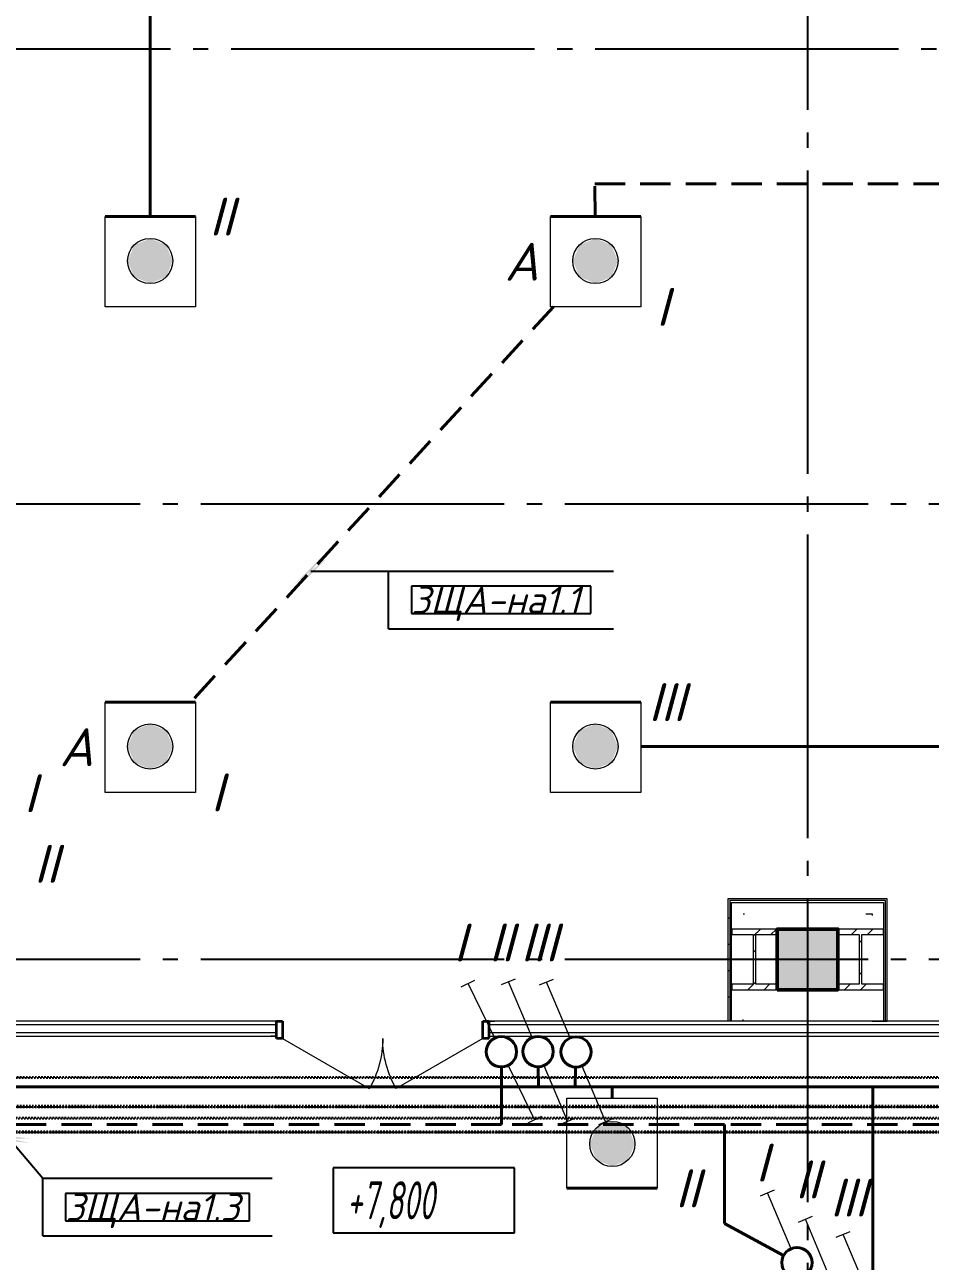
# Model space of a CAD drawing. Header units: millimetres. Extents: x 0 to 1286, y 0 to 420.
# Drawn here: x 346.6 to 406.3, y 259.7 to 341.2 of the extents above; entities that cross this region are included whole.
import ezdxf

# ---------------------------------------------------------------- set-up
doc = ezdxf.new("R2010")
doc.units = ezdxf.units.MM
for name, pattern in [('JIS_02_2.0', [3, 2, -1]), ('ГОСТ 2.303 5', [24, 20, -1.5, 1, -1.5]), ('СПКБ-0000-000-АР#003$0$Achse', [2300, 0, -800, 1500, 0])]:
    doc.linetypes.add(name, pattern=pattern)
for name, color, linetype in [('Viewport1ForCustomObjects_0', 7, 'Continuous'), ('Viewport2ForCustomObjects_0', 7, 'Continuous'), ('Номер помещения', 7, 'Continuous'), ('СПКБ-0000-000-АР#003$0$Двери ArchiCAD', 7, 'Continuous'), ('СПКБ-0000-000-АР#003$0$Колонны новые', 7, 'Continuous'), ('СПКБ-0000-000-АР#003$0$Колонны существующие', 7, 'Continuous'), ('СПКБ-0000-000-АР#003$0$Стены', 7, 'Continuous'), ('Строительные оси', 7, 'Continuous'), ('ЭМ_ЛОТКИ', 3, 'JIS_02_2.0'), ('ЭО_АВАРИЙНОЕ ОСВЕЩЕНИЕ', 7, 'Continuous'), ('ЭО_РАБОЧЕЕ ОСВЕЩЕНИЕ', 7, 'Continuous')]:
    doc.layers.add(name, color=color, linetype=linetype)
for name, color, linetype, lineweight, true_color in [('СПКБ-0000-000-АР#003$0$Двери ArchiCAD_Ном._пера__161', 7, 'Continuous', 13, 0xe11606), ('СПКБ-0000-000-АР#003$0$Двери ArchiCAD_Ном._пера__23', 7, 'Continuous', 35, 0xff6600), ('СПКБ-0000-000-АР#003$0$Двери ArchiCAD_Ном._пера__3', 7, 'Continuous', 18, 0xff6600), ('СПКБ-0000-000-АР#003$0$Колонны новые_Ном._пера__108', 7, 'Continuous', 13, 0xfd8379), ('СПКБ-0000-000-АР#003$0$Колонны существующие_Ном._пера__102', 7, 'Continuous', 13, 0xcccccc), ('СПКБ-0000-000-АР#003$0$Стены_Ном._пера__161', 7, 'Continuous', 13, 0xe11606), ('СПКБ-0000-000-АР#003$0$Стены_Ном._пера__68', 7, 'Continuous', 20, 0xfd4435)]:
    doc.layers.add(name, color=color, linetype=linetype, lineweight=lineweight, true_color=true_color)
for name, color, linetype, lineweight in [('СПКБ-0000-000-АР#003$0$Колонны новые_Ном._пера__20', 1, 'Continuous', 20), ('СПКБ-0000-000-АР#003$0$Колонны существующие_Ном._пера__141', 7, 'Continuous', 50), ('СПКБ-0000-000-АР#003$0$Стены_Ном._пера__1', 7, 'Continuous', 13), ('СПКБ-0000-000-АР#003$0$Стены_Ном._пера__20', 1, 'Continuous', 20)]:
    doc.layers.add(name, color=color, linetype=linetype, lineweight=lineweight)
doc.styles.add('2.5', font='isocpeui.ttf')
doc.styles.add('CustomTextStyle108', font='isocpeui.ttf', dxfattribs={"width": 0.987755, "height": 1.8})
doc.styles.add('CustomTextStyle27', font='isocpeui.ttf', dxfattribs={"width": 0.601807, "height": 2.5})
doc.styles.add('CustomTextStyle73', font='isocpeui.ttf', dxfattribs={"width": 0.987755, "height": 1.8})
pattern_1 = [(0, (0, 0), (0, 173.205), [0, -100]), (0, (50, 86.6), (0, 173.205), [0, -100])]
pattern_2 = [(0, (0, 0), (0, 75), [0, -75])]
pattern_3 = [(45, (0, 0), (-159.099, 159.099), []), (45, (-53.03, 53.03), (-159.099, 159.099), [])]

# ---------------------------------------------------------------- blocks, each defined once
blk = doc.blocks.new('*U558')
at = {"color": 0, "linetype": 'ByBlock', "lineweight": -2}
for p, q in [((-100, -31), (-100, -30633.8)), ((-100, -30633.8), (-100, -31)), ((-90, -30633.8), (-90, -31)), ((90, -31), (90, -30633.8)), ((100, -30633.8), (100, -31)), ((100, -30633.8), (100, -31))]:
    blk.add_line(p, q, dxfattribs=at)
blk = doc.blocks.new('*U559')
at = {"color": 0, "linetype": 'ByBlock', "lineweight": -2}
for p, q in [((-50, -31), (-50, -29893.5)), ((-50, -29893.5), (-50, -31)), ((-40, -29893.5), (-40, -31)), ((40, -31), (40, -29893.5)), ((50, -29893.5), (50, -31)), ((50, -29893.5), (50, -31))]:
    blk.add_line(p, q, dxfattribs=at)
blk = doc.blocks.new('*E601')
at = {"layer": 'Номер помещения', "color": 6, "linetype": 'Continuous'}
for p, q in [((41.109, 145.131), (29.171, 145.131)), ((29.171, 145.131), (29.171, 140.831)), ((41.109, 140.831), (41.109, 145.131)), ((29.171, 140.831), (41.109, 140.831))]:
    blk.add_line(p, q, dxfattribs=at)
at = {"layer": 'Строительные оси', "color": 3, "linetype": 'ГОСТ 2.303 5', "lineweight": 25}
for p, q in [((60.431, 258.857), (60.431, -45.143)), ((186.431, 218.857), (-283.756, 218.857)), ((280.431, 188.857), (-283.569, 188.857)), ((280.431, 158.857), (-283.569, 158.857))]:
    blk.add_line(p, q, dxfattribs=at)
at = {"layer": 'ЭО_АВАРИЙНОЕ ОСВЕЩЕНИЕ', "color": 1, "linetype": 'JIS_02_2.0', "lineweight": 40}
for p, q in [((46.426, 207.816), (46.408, 209.966)), ((46.408, 209.966), (134.459, 209.966)), ((43.676, 201.866), (19.783, 175.816)), ((40.25, 147.967), (7.682, 147.967)), ((54.965, 147.967), (40.25, 147.967)), ((99.366, 147.967), (54.965, 147.967))]:
    blk.add_line(p, q, dxfattribs=at)
at = {"layer": 'ЭО_АВАРИЙНОЕ ОСВЕЩЕНИЕ', "color": 1, "lineweight": 40}
for p, q in [((43.492, 207.816), (49.442, 207.816)), ((14.142, 175.816), (20.092, 175.816)), ((40.25, 147.967), (40.25, 151.77)), ((54.965, 141.456), (54.965, 147.967)), ((58.852, 139.347), (54.965, 141.456))]:
    blk.add_line(p, q, dxfattribs=at)
at = {"layer": 'ЭО_АВАРИЙНОЕ ОСВЕЩЕНИЕ', "color": 7, "lineweight": 0}
for p, q in [((43.492, 201.866), (43.492, 207.816)), ((49.442, 207.816), (49.442, 201.866)), ((49.442, 201.866), (43.492, 201.866)), ((14.142, 169.866), (14.142, 175.816)), ((20.092, 175.816), (20.092, 169.866)), ((20.092, 169.866), (14.142, 169.866)), ((37.608, 157.044), (38.506, 157.483)), ((39.812, 153.669), (38.057, 157.264)), ((40.689, 151.872), (42.444, 148.277)), ((42.893, 148.496), (41.994, 148.058)), ((57.326, 143.282), (58.248, 143.67)), ((59.342, 139.791), (57.787, 143.476))]:
    blk.add_line(p, q, dxfattribs=at)
for centre in [(46.45, 204.891), (17.1, 172.891)]:
    blk.add_circle(centre, 1.488, dxfattribs=at)
at = {"layer": 'ЭО_АВАРИЙНОЕ ОСВЕЩЕНИЕ', "color": 1, "lineweight": 40}
for centre in [(40.25, 152.77), (59.731, 138.87)]:
    blk.add_circle(centre, 1, dxfattribs=at)
at = {"layer": 'ЭО_АВАРИЙНОЕ ОСВЕЩЕНИЕ', "color": 1, "lineweight": 0}
for points in [[(46.45, 206.379), (45.398, 205.943), (47.502, 205.943)], [(45.398, 205.943), (44.963, 204.891), (47.938, 204.891)], [(45.398, 205.943), (47.502, 205.943), (47.938, 204.891)], [(44.963, 204.891), (45.398, 203.839), (47.502, 203.839)], [(44.963, 204.891), (47.938, 204.891), (47.502, 203.839)], [(45.398, 203.839), (47.502, 203.839), (46.45, 203.404)], [(16.048, 173.943), (15.612, 172.891), (18.587, 172.891)], [(17.1, 174.378), (16.048, 173.943), (18.152, 173.943)], [(16.048, 173.943), (18.152, 173.943), (18.587, 172.891)], [(15.612, 172.891), (16.048, 171.839), (18.152, 171.839)], [(15.612, 172.891), (18.587, 172.891), (18.152, 171.839)], [(16.048, 171.839), (18.152, 171.839), (17.1, 171.403)]]:
    blk.add_solid(points, dxfattribs=at)
at = {"layer": 'ЭО_РАБОЧЕЕ ОСВЕЩЕНИЕ', "color": 5, "lineweight": 40}
for p, q in [((17.1, 233.866), (17.1, 207.816)), ((14.142, 207.816), (20.092, 207.816)), ((43.492, 175.816), (49.442, 175.816)), ((72.843, 172.891), (49.442, 172.891)), ((42.69, 150.459), (42.677, 151.783)), ((45.113, 150.459), (45.144, 151.76)), ((6.682, 150.459), (42.668, 150.459)), ((42.668, 150.459), (42.69, 150.459)), ((42.69, 150.459), (45.113, 150.459)), ((45.113, 150.459), (45.168, 150.459)), ((45.168, 150.459), (47.563, 150.459)), ((47.563, 149.721), (47.563, 150.459)), ((47.563, 150.459), (64.731, 150.459)), ((64.731, 137.128), (64.731, 150.459)), ((64.731, 150.459), (110.073, 150.459)), ((50.521, 143.771), (44.571, 143.771))]:
    blk.add_line(p, q, dxfattribs=at)
at = {"layer": 'ЭО_РАБОЧЕЕ ОСВЕЩЕНИЕ', "color": 7, "lineweight": 0}
for p, q in [((14.142, 201.866), (14.142, 207.816)), ((20.092, 207.816), (20.092, 201.866)), ((20.092, 201.866), (14.142, 201.866)), ((43.492, 169.866), (43.492, 175.816)), ((49.442, 175.816), (49.442, 169.866)), ((49.442, 169.866), (43.492, 169.866)), ((40.262, 157.195), (41.184, 157.583)), ((42.279, 153.704), (40.723, 157.389)), ((42.762, 157.171), (43.684, 157.56)), ((44.779, 153.681), (43.223, 157.366)), ((43.056, 151.861), (44.612, 148.176)), ((45.556, 151.838), (47.112, 148.153)), ((44.571, 149.721), (50.521, 149.721)), ((44.571, 143.771), (44.571, 149.721)), ((50.521, 149.721), (50.521, 143.771)), ((45.073, 148.371), (44.151, 147.982)), ((47.573, 148.347), (46.651, 147.958)), ((59.826, 141.54), (60.748, 141.929)), ((61.842, 138.049), (60.287, 141.734)), ((62.326, 140.54), (63.248, 140.929)), ((64.342, 137.049), (62.787, 140.734))]:
    blk.add_line(p, q, dxfattribs=at)
for centre in [(17.1, 204.891), (46.45, 172.891), (47.563, 146.696)]:
    blk.add_circle(centre, 1.488, dxfattribs=at)
at = {"layer": 'ЭО_РАБОЧЕЕ ОСВЕЩЕНИЕ', "color": 5, "lineweight": 40}
for centre in [(42.668, 152.783), (45.168, 152.759)]:
    blk.add_circle(centre, 1, dxfattribs=at)
at = {"layer": 'ЭО_РАБОЧЕЕ ОСВЕЩЕНИЕ', "color": 5, "lineweight": 0}
for points in [[(17.1, 206.379), (16.048, 205.943), (18.152, 205.943)], [(16.048, 205.943), (15.612, 204.891), (18.587, 204.891)], [(16.048, 205.943), (18.152, 205.943), (18.587, 204.891)], [(15.612, 204.891), (16.048, 203.839), (18.152, 203.839)], [(15.612, 204.891), (18.587, 204.891), (18.152, 203.839)], [(16.048, 203.839), (18.152, 203.839), (17.1, 203.404)], [(45.398, 173.943), (44.963, 172.891), (47.938, 172.891)], [(46.45, 174.378), (45.398, 173.943), (47.502, 173.943)], [(45.398, 173.943), (47.502, 173.943), (47.938, 172.891)], [(44.963, 172.891), (45.398, 171.839), (47.502, 171.839)], [(44.963, 172.891), (47.938, 172.891), (47.502, 171.839)], [(45.398, 171.839), (47.502, 171.839), (46.45, 171.403)], [(46.511, 147.748), (46.076, 146.696), (49.051, 146.696)], [(47.563, 148.183), (46.511, 147.748), (48.615, 147.748)], [(46.511, 147.748), (48.615, 147.748), (49.051, 146.696)], [(46.076, 146.696), (46.511, 145.644), (48.615, 145.644)], [(46.076, 146.696), (49.051, 146.696), (48.615, 145.644)], [(46.511, 145.644), (48.615, 145.644), (47.563, 145.208)]]:
    blk.add_solid(points, dxfattribs=at)
at = {"layer": 'Номер помещения', "color": 0, "linetype": 'Continuous', "style": 'CustomTextStyle27', "width": 0.601807}
blk.add_text('+7,800', height=2.5, dxfattribs=at).set_placement((30.071, 141.731))
blk = doc.blocks.new('СПКБ-0000-000-АР#003$0$Стена_76', base_point=(6468.2, 15479.1))
at = {"layer": 'СПКБ-0000-000-АР#003$0$Стены_Ном._пера__20', "linetype": 'Continuous', "lineweight": 20}
h = blk.add_hatch(dxfattribs=at)
h.set_pattern_fill('ШТУКАТУРКА', color=1, style=0, pattern_type=2)
h.set_pattern_definition(pattern_1)
h.paths.add_polyline_path([(6543.2, 16260.7), (6543.2, 15479.1), (6556.2, 15479.1), (6556.2, 16273.7)])
h = blk.add_hatch(dxfattribs=at)
h.set_pattern_fill('ШТУКАТУРКА', color=1, style=0, pattern_type=2)
h.set_pattern_definition(pattern_1)
h.paths.add_polyline_path([(6568.2, 15479.1), (6568.2, 16285.7), (6556.2, 16273.7), (6556.2, 15479.1)])
at = {"layer": 'СПКБ-0000-000-АР#003$0$Стены_Ном._пера__1', "color": 7, "linetype": 'СПКБ-0000-000-АР#003$0$Achse', "lineweight": 13, "flags": 128}
blk.add_lwpolyline([(6468.2, 16185.7), (6468.2, 15479.1)], dxfattribs=at)
at = {"layer": 'СПКБ-0000-000-АР#003$0$Стены_Ном._пера__1', "color": 7, "linetype": 'Continuous', "lineweight": 13, "flags": 128}
blk.add_lwpolyline([(6468.2, 15479.1), (6543.2, 15479.1)], dxfattribs=at)
at = {"layer": 'СПКБ-0000-000-АР#003$0$Стены_Ном._пера__20', "color": 1, "linetype": 'Continuous', "lineweight": 20, "flags": 128}
for points in [[(6568.2, 15479.1), (6568.2, 16285.7)], [(6543.2, 15479.1), (6556.2, 15479.1)], [(6556.2, 15479.1), (6568.2, 15479.1)]]:
    blk.add_lwpolyline(points, dxfattribs=at)
at = {"layer": 'СПКБ-0000-000-АР#003$0$Стены_Ном._пера__68', "color": 20, "linetype": 'Continuous', "lineweight": 20, "true_color": 0xfd4435}
for p, q in [((6543.2, 16260.7), (6543.2, 15479.1)), ((6556.2, 15479.1), (6556.2, 16273.7))]:
    blk.add_line(p, q, dxfattribs=at)
blk = doc.blocks.new('СПКБ-0000-000-АР#003$0$Стена_77', base_point=(5617.8, 15479.1))
at = {"layer": 'СПКБ-0000-000-АР#003$0$Стены_Ном._пера__20', "linetype": 'Continuous', "lineweight": 20}
h = blk.add_hatch(dxfattribs=at)
h.set_pattern_fill('ШТУКАТУРКА', color=1, style=0, pattern_type=2)
h.set_pattern_definition(pattern_1)
h.paths.add_polyline_path([(5517.8, 16285.7), (5517.8, 15479.1), (5529.8, 15479.1), (5529.8, 16273.7)])
h = blk.add_hatch(dxfattribs=at)
h.set_pattern_fill('ШТУКАТУРКА', color=1, style=0, pattern_type=2)
h.set_pattern_definition(pattern_1)
h.paths.add_polyline_path([(5542.8, 15479.1), (5542.8, 16260.7), (5529.8, 16273.7), (5529.8, 15479.1)])
at = {"layer": 'СПКБ-0000-000-АР#003$0$Стены_Ном._пера__1', "color": 7, "linetype": 'СПКБ-0000-000-АР#003$0$Achse', "lineweight": 13, "flags": 128}
blk.add_lwpolyline([(5617.8, 15479.1), (5617.8, 16185.7)], dxfattribs=at)
at = {"layer": 'СПКБ-0000-000-АР#003$0$Стены_Ном._пера__1', "color": 7, "linetype": 'Continuous', "lineweight": 13, "flags": 128}
blk.add_lwpolyline([(5617.8, 15479.1), (5542.8, 15479.1)], dxfattribs=at)
at = {"layer": 'СПКБ-0000-000-АР#003$0$Стены_Ном._пера__20', "color": 1, "linetype": 'Continuous', "lineweight": 20, "flags": 128}
for points in [[(5517.8, 16285.7), (5517.8, 15479.1)], [(5529.8, 15479.1), (5517.8, 15479.1)], [(5542.8, 15479.1), (5529.8, 15479.1)]]:
    blk.add_lwpolyline(points, dxfattribs=at)
at = {"layer": 'СПКБ-0000-000-АР#003$0$Стены_Ном._пера__68', "color": 20, "linetype": 'Continuous', "lineweight": 20, "true_color": 0xfd4435}
for p, q in [((5529.8, 16273.7), (5529.8, 15479.1)), ((5542.8, 15479.1), (5542.8, 16260.7))]:
    blk.add_line(p, q, dxfattribs=at)
blk = doc.blocks.new('СПКБ-0000-000-АР#003$0$Стена_78', base_point=(6468.2, 16185.7))
at = {"layer": 'СПКБ-0000-000-АР#003$0$Стены_Ном._пера__20', "linetype": 'Continuous', "lineweight": 20}
h = blk.add_hatch(dxfattribs=at)
h.set_pattern_fill('ШТУКАТУРКА', color=1, style=0, pattern_type=2)
h.set_pattern_definition(pattern_1)
h.paths.add_polyline_path([(6568.2, 16285.7), (5517.8, 16285.7), (5529.8, 16273.7), (6556.2, 16273.7)])
h = blk.add_hatch(dxfattribs=at)
h.set_pattern_fill('ШТУКАТУРКА', color=1, style=0, pattern_type=2)
h.set_pattern_definition(pattern_1)
h.paths.add_polyline_path([(5542.8, 16260.7), (6543.2, 16260.7), (6556.2, 16273.7), (5529.8, 16273.7)])
at = {"layer": 'СПКБ-0000-000-АР#003$0$Стены_Ном._пера__1', "color": 7, "linetype": 'СПКБ-0000-000-АР#003$0$Achse', "lineweight": 13, "flags": 128}
blk.add_lwpolyline([(5617.8, 16185.7), (6468.2, 16185.7)], dxfattribs=at)
at = {"layer": 'СПКБ-0000-000-АР#003$0$Стены_Ном._пера__20', "color": 1, "linetype": 'Continuous', "lineweight": 20, "flags": 128}
blk.add_lwpolyline([(6568.2, 16285.7), (5517.8, 16285.7)], dxfattribs=at)
at = {"layer": 'СПКБ-0000-000-АР#003$0$Стены_Ном._пера__68', "color": 20, "linetype": 'Continuous', "lineweight": 20, "true_color": 0xfd4435}
for p, q in [((6556.2, 16273.7), (5529.8, 16273.7)), ((5542.8, 16260.7), (6543.2, 16260.7))]:
    blk.add_line(p, q, dxfattribs=at)
blk = doc.blocks.new('СПКБ-0000-000-АР#003$0$Двупольная Дверь 19_4')
at = {"layer": 'СПКБ-0000-000-АР#003$0$Двери ArchiCAD_Ном._пера__161', "color": 12, "linetype": 'Continuous', "lineweight": 13, "true_color": 0xe11606}
for p, q in [((-700, -15), (-737, -15)), ((-700, -40), (-700, -15)), ((-700, -90), (-700, -40)), ((700, -40), (700, -15)), ((700, -15), (737, -15)), ((700, -90), (700, -40)), ((-700, -115), (-737, -115)), ((-700, -115), (-700, -90)), ((700, -115), (700, -90)), ((700, -115), (737, -115))]:
    blk.add_line(p, q, dxfattribs=at)
at = {"layer": 'СПКБ-0000-000-АР#003$0$Двери ArchiCAD_Ном._пера__23', "color": 30, "linetype": 'Continuous', "lineweight": 35, "true_color": 0xff6600}
for p, q in [((-660, 0), (-700, 0)), ((-700, 0), (-700, -115)), ((-660, -115), (-660, 0)), ((700, 0), (660, 0)), ((660, 0), (660, -115)), ((700, -115), (700, 0)), ((-700, -115), (-660, -115)), ((660, -115), (700, -115))]:
    blk.add_line(p, q, dxfattribs=at)
at = {"layer": 'СПКБ-0000-000-АР#003$0$Двери ArchiCAD_Ном._пера__3', "color": 30, "linetype": 'Continuous', "lineweight": 18, "true_color": 0xff6600}
for p, q in [((-660, 0), (-88.4, 330)), ((660, 0), (88.4, 330))]:
    blk.add_line(p, q, dxfattribs=at)
for centre, start, end in [((-660, 0), 0, 30), ((660, 0), 150, 180)]:
    blk.add_arc(centre, 660, start, end, dxfattribs=at)
blk = doc.blocks.new('СПКБ-0000-000-АР#003$0$Стена_226', base_point=(568.2, 15379.1))
at = {"layer": 'СПКБ-0000-000-АР#003$0$Стены_Ном._пера__161', "linetype": 'Continuous', "lineweight": 13, "true_color": 0xe11606}
h = blk.add_hatch(dxfattribs=at)
h.set_pattern_fill('ГИПС', color=12, style=0, pattern_type=2)
h.set_pattern_definition(pattern_2)
h.paths.add_polyline_path([(2542.9, 15479.1), (568.2, 15479.1), (568.2, 15454.1), (2542.9, 15454.1)])
h = blk.add_hatch(dxfattribs=at)
h.set_pattern_fill('ГИПС', color=12, style=0, pattern_type=2)
h.set_pattern_definition(pattern_2)
h.paths.add_polyline_path([(568.2, 15379.1), (2542.9, 15379.1), (2542.9, 15404.1), (568.2, 15404.1)])
h = blk.add_hatch(dxfattribs=at)
h.set_pattern_fill('ГИПС', color=12, style=0, pattern_type=2)
h.set_pattern_definition(pattern_2)
h.paths.add_polyline_path([(9567.9, 15479.1), (3942.9, 15479.1), (3942.9, 15454.1), (9567.9, 15454.1)])
h = blk.add_hatch(dxfattribs=at)
h.set_pattern_fill('ГИПС', color=12, style=0, pattern_type=2)
h.set_pattern_definition(pattern_2)
h.paths.add_polyline_path([(3942.9, 15404.1), (3942.9, 15379.1), (9567.9, 15379.1), (9567.9, 15404.1)])
at = {"layer": 'СПКБ-0000-000-АР#003$0$Стены_Ном._пера__161', "color": 12, "linetype": 'Continuous', "lineweight": 13, "true_color": 0xe11606}
for p, q in [((2542.9, 15454.1), (568.2, 15454.1)), ((568.2, 15404.1), (2542.9, 15404.1)), ((2542.9, 15479.1), (2505.9, 15479.1)), ((2542.9, 15479.1), (2542.9, 15454.1)), ((2542.9, 15454.1), (2542.9, 15404.1)), ((2542.9, 15404.1), (2542.9, 15379.1)), ((3942.9, 15479.1), (3979.9, 15479.1)), ((3942.9, 15479.1), (3942.9, 15454.1)), ((9567.9, 15454.1), (3942.9, 15454.1)), ((3942.9, 15454.1), (3942.9, 15404.1)), ((3942.9, 15404.1), (9567.9, 15404.1)), ((3942.9, 15404.1), (3942.9, 15379.1)), ((2542.9, 15379.1), (2505.9, 15379.1)), ((3942.9, 15379.1), (3979.9, 15379.1))]:
    blk.add_line(p, q, dxfattribs=at)
at = {"layer": 'СПКБ-0000-000-АР#003$0$Стены_Ном._пера__161', "color": 12, "linetype": 'Continuous', "lineweight": 13, "true_color": 0xe11606, "flags": 128}
for points in [[(2542.9, 15479.1), (568.2, 15479.1)], [(9567.9, 15479.1), (3942.9, 15479.1)], [(568.2, 15379.1), (2542.9, 15379.1)], [(3942.9, 15379.1), (9567.9, 15379.1)]]:
    blk.add_lwpolyline(points, dxfattribs=at)
at = {"layer": 'СПКБ-0000-000-АР#003$0$Двери ArchiCAD', "color": 21, "linetype": 'Continuous', "lineweight": 18, "true_color": 0xff9955, "xscale": -1, "zscale": 1000, "rotation": 180}
blk.add_blockref('СПКБ-0000-000-АР#003$0$Двупольная Дверь 19_4', (3242.9, 15364.1), dxfattribs=at)
blk = doc.blocks.new('СПКБ-0000-000-АР#003$0$Колонна_83', base_point=(6393.1, 15885.7))
at = {"layer": 'СПКБ-0000-000-АР#003$0$Колонны новые_Ном._пера__108', "linetype": 'Continuous', "lineweight": 13, "true_color": 0xfd8379}
h = blk.add_hatch(dxfattribs=at)
h.set_pattern_fill('СТАЛЬ', color=11, style=0, pattern_type=2)
h.set_pattern_definition(pattern_3)
h.paths.add_polyline_path([(6243.1, 15685.7), (6543.1, 15685.7), (6543.1, 15722.4), (6401.9, 15722.4), (6401.9, 16049.1), (6543.1, 16049.1), (6543.1, 16085.7), (6243.1, 16085.7), (6243.1, 16049.1), (6384.4, 16049.1), (6384.4, 15722.4), (6243.1, 15722.4)])
at = {"layer": 'СПКБ-0000-000-АР#003$0$Колонны новые_Ном._пера__20', "color": 1, "linetype": 'Continuous', "lineweight": 20}
for p, q in [((6543.1, 16085.7), (6243.1, 16085.7)), ((6243.1, 16085.7), (6243.1, 16049.1)), ((6543.1, 16049.1), (6543.1, 16085.7)), ((6243.1, 16049.1), (6384.4, 16049.1)), ((6384.4, 16049.1), (6384.4, 15722.4)), ((6401.9, 15722.4), (6401.9, 16049.1)), ((6401.9, 16049.1), (6543.1, 16049.1)), ((6384.4, 15722.4), (6243.1, 15722.4)), ((6243.1, 15722.4), (6243.1, 15685.7)), ((6243.1, 15685.7), (6543.1, 15685.7)), ((6543.1, 15722.4), (6401.9, 15722.4)), ((6543.1, 15685.7), (6543.1, 15722.4))]:
    blk.add_line(p, q, dxfattribs=at)
blk = doc.blocks.new('СПКБ-0000-000-АР#003$0$Колонна_84', base_point=(5693.1, 15885.7))
at = {"layer": 'СПКБ-0000-000-АР#003$0$Колонны новые_Ном._пера__108', "linetype": 'Continuous', "lineweight": 13, "true_color": 0xfd8379}
h = blk.add_hatch(dxfattribs=at)
h.set_pattern_fill('СТАЛЬ', color=11, style=0, pattern_type=2)
h.set_pattern_definition(pattern_3)
h.paths.add_polyline_path([(5843.1, 15685.7), (5843.1, 15722.4), (5701.9, 15722.4), (5701.9, 16049.1), (5843.1, 16049.1), (5843.1, 16085.7), (5543.1, 16085.7), (5543.1, 16049.1), (5684.4, 16049.1), (5684.4, 15722.4), (5543.1, 15722.4), (5543.1, 15685.7)])
at = {"layer": 'СПКБ-0000-000-АР#003$0$Колонны новые_Ном._пера__20', "color": 1, "linetype": 'Continuous', "lineweight": 20}
for p, q in [((5843.1, 16085.7), (5543.1, 16085.7)), ((5543.1, 16085.7), (5543.1, 16049.1)), ((5843.1, 16049.1), (5843.1, 16085.7)), ((5543.1, 16049.1), (5684.4, 16049.1)), ((5684.4, 16049.1), (5684.4, 15722.4)), ((5701.9, 15722.4), (5701.9, 16049.1)), ((5701.9, 16049.1), (5843.1, 16049.1)), ((5684.4, 15722.4), (5543.1, 15722.4)), ((5543.1, 15722.4), (5543.1, 15685.7)), ((5543.1, 15685.7), (5843.1, 15685.7)), ((5843.1, 15722.4), (5701.9, 15722.4)), ((5843.1, 15685.7), (5843.1, 15722.4))]:
    blk.add_line(p, q, dxfattribs=at)
blk = doc.blocks.new('СПКБ-0000-000-АР#003$0$Колонна_116', base_point=(6043.1, 15885.7))
at = {"layer": 'СПКБ-0000-000-АР#003$0$Колонны существующие_Ном._пера__102', "linetype": 'Continuous', "lineweight": 13, "true_color": 0xcccccc}
blk.add_hatch(color=254, dxfattribs=at).paths.add_polyline_path([(5843.1, 15685.7), (6243.1, 15685.7), (6243.1, 16085.7), (5843.1, 16085.7)])
at = {"layer": 'СПКБ-0000-000-АР#003$0$Колонны существующие_Ном._пера__141', "color": 7, "linetype": 'Continuous', "lineweight": 50, "flags": 128}
blk.add_lwpolyline([(5843.1, 15685.7), (6243.1, 15685.7), (6243.1, 16085.7), (5843.1, 16085.7)], close=True, dxfattribs=at)
blk = doc.blocks.new('*E600')
at = {"layer": 'СПКБ-0000-000-АР#003$0$Колонны новые', "color": 1, "lineweight": 20, "xscale": 0.01, "yscale": 0.01, "zscale": 0.01}
for name, p in [('СПКБ-0000-000-АР#003$0$Колонна_84', (302.499, 185.701)), ('СПКБ-0000-000-АР#003$0$Колонна_83', (309.499, 185.701))]:
    blk.add_blockref(name, p, dxfattribs=at)
at = {"layer": 'СПКБ-0000-000-АР#003$0$Колонны существующие', "color": 7, "lineweight": 50, "xscale": 0.01, "yscale": 0.01, "zscale": 0.01}
blk.add_blockref('СПКБ-0000-000-АР#003$0$Колонна_116', (305.999, 185.701), dxfattribs=at)
at = {"layer": 'СПКБ-0000-000-АР#003$0$Стены', "color": 12, "lineweight": 50, "true_color": 0xdf0000, "xscale": 0.01, "yscale": 0.01, "zscale": 0.01}
for name, p in [('СПКБ-0000-000-АР#003$0$Стена_77', (301.746, 181.634)), ('СПКБ-0000-000-АР#003$0$Стена_78', (310.249, 188.701)), ('СПКБ-0000-000-АР#003$0$Стена_76', (310.249, 181.634))]:
    blk.add_blockref(name, p, dxfattribs=at)
at = {"layer": 'СПКБ-0000-000-АР#003$0$Стены', "color": 12, "lineweight": 13, "true_color": 0xe11606, "xscale": 0.01, "yscale": 0.01, "zscale": 0.01}
blk.add_blockref('СПКБ-0000-000-АР#003$0$Стена_226', (251.249, 180.634), dxfattribs=at)
blk = doc.blocks.new('CustomObjectsInViewport1_0')
at = {"layer": 'ЭО_АВАРИЙНОЕ ОСВЕЩЕНИЕ'}
for p, q in [((365.455, 305.18), (370.575, 305.18)), ((370.575, 305.18), (385.397, 305.18)), ((370.575, 301.38), (370.575, 305.18)), ((370.575, 301.38), (385.397, 301.38)), ((345.586, 267.761), (347.781, 265.163)), ((347.781, 265.163), (362.894, 265.163)), ((347.781, 261.363), (347.781, 265.163)), ((347.781, 261.363), (362.894, 261.363))]:
    blk.add_line(p, q, dxfattribs=at)
at = {"layer": 'ЭО_АВАРИЙНОЕ ОСВЕЩЕНИЕ', "color": 7, "true_color": 0xffffff}
for p, q in [((383.897, 304.18), (372.075, 304.18)), ((372.075, 304.18), (372.075, 302.38)), ((383.897, 302.38), (383.897, 304.18)), ((372.075, 302.38), (383.897, 302.38)), ((372.075, 302.38), (372.075, 302.38)), ((361.394, 264.163), (349.281, 264.163)), ((349.281, 264.163), (349.281, 262.363)), ((361.394, 262.363), (361.394, 264.163)), ((349.281, 262.363), (361.394, 262.363)), ((349.281, 262.363), (349.281, 262.363))]:
    blk.add_line(p, q, dxfattribs=at)
at = {"layer": 'ЭО_АВАРИЙНОЕ ОСВЕЩЕНИЕ'}
for points in [[(366.349, 306.287), (364.349, 304.287), (364.561, 304.074), (366.561, 306.074)], [(347.008, 267.792), (344.19, 268.029), (344.165, 267.73), (346.983, 267.493)]]:
    blk.add_solid(points, dxfattribs=at)
at = {"layer": 'ЭО_АВАРИЙНОЕ ОСВЕЩЕНИЕ', "width": 0.987755}
for s, style, p in [('3ЩА-на1.1', 'CustomTextStyle108', (372.075, 302.38)), ('3ЩА-на1.3', 'CustomTextStyle73', (349.281, 262.363))]:
    blk.add_text(s, height=1.8, dxfattribs=dict(at, style=style)).set_placement(p)

msp = doc.modelspace()

# ---------------------------------------------------------------- block references
msp.add_blockref('*E600', (92.189, 93.885))
at = {"layer": 'Viewport1ForCustomObjects_0'}
msp.add_blockref('CustomObjectsInViewport1_0', (0, 0), dxfattribs=at)
at = {"layer": 'Viewport2ForCustomObjects_0'}
msp.add_blockref('*E601', (337.756, 120.729), dxfattribs=at)
at = {"layer": 'ЭМ_ЛОТКИ', "xscale": -0.01, "yscale": 0.01, "zscale": 0.01, "rotation": 270}
for name, p in [('*U558', (447.21, 270.856)), ('*U559', (437.554, 268.676))]:
    msp.add_blockref(name, p, dxfattribs=at)

# ---------------------------------------------------------------- texts
at = {"layer": 'ЭО_АВАРИЙНОЕ ОСВЕЩЕНИЕ', "color": 1, "char_height": 2.5, "attachment_point": 5, "style": '2.5'}
for insert in [(379.348, 325.57), (349.997, 293.57)]:
    msp.add_mtext('А', dxfattribs=dict(at, insert=insert))
at = {"layer": 'ЭО_АВАРИЙНОЕ ОСВЕЩЕНИЕ', "char_height": 2.5, "attachment_point": 5, "style": '2.5'}
for insert in [(388.616, 322.595), (346.943, 290.544), (359.265, 290.595), (375.266, 280.695, 1.45), (395.178, 266.197)]:
    msp.add_mtext('I', dxfattribs=dict(at, insert=insert))
at = {"layer": 'ЭО_РАБОЧЕЕ ОСВЕЩЕНИЕ', "char_height": 2.5, "attachment_point": 5, "style": '2.5'}
for s, insert in [('II', (359.562, 328.545)), ('III', (388.912, 296.545)), ('II', (348.003, 285.89)), ('II', (377.995, 280.704)), ('III', (380.495, 280.704)), ('II', (390.277, 264.499)), ('II', (398.188, 265.087)), ('III', (400.888, 263.889))]:
    msp.add_mtext(s, dxfattribs=dict(at, insert=insert))

doc.saveas('drawing.dxf')
